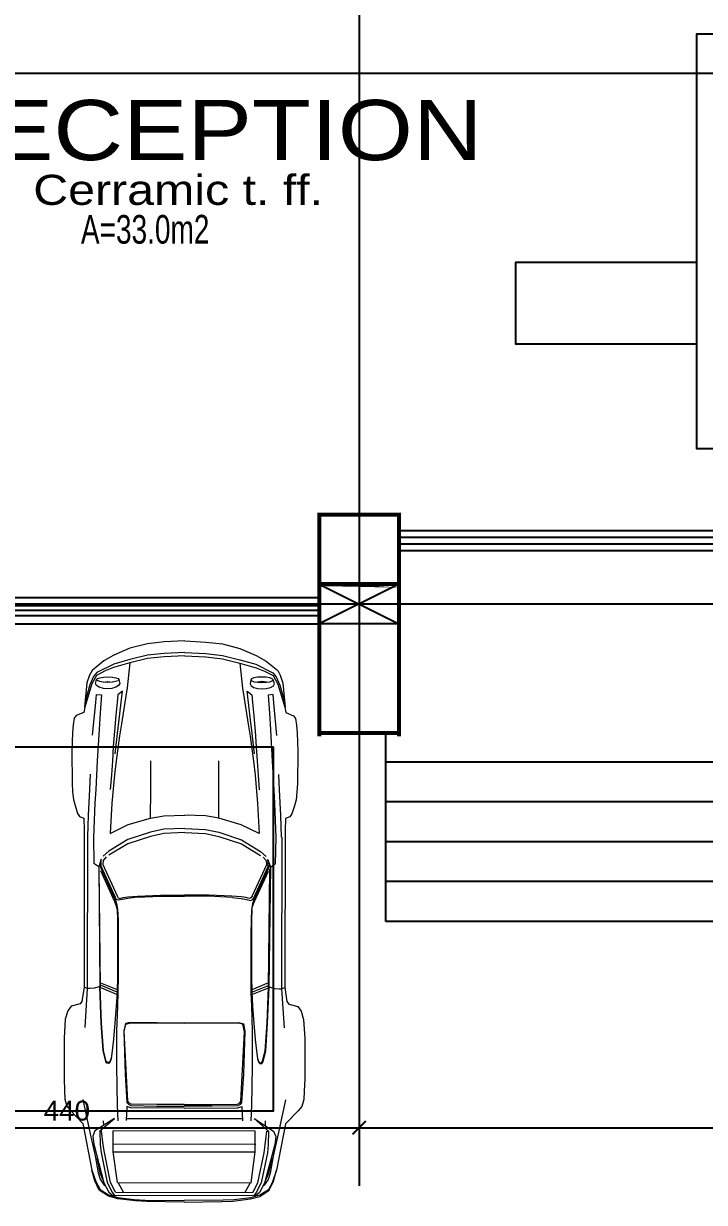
# Model space of a CAD drawing. Extents: x 250879 to 348495, y -51522 to -9360.
# Drawn here: x 316926 to 317439, y -43823 to -42935 of the extents above; entities that cross this region are included whole.
import ezdxf

# ---------------------------------------------------------------- set-up
doc = ezdxf.new("R2010")
doc.units = 0
doc.layers.get('0').update_dxf_attribs({"linetype": 'CONTINUOUS'})
doc.layers.get('DEFPOINTS').update_dxf_attribs({"color": 9, "linetype": 'CONTINUOUS'})
for name, color, linetype, lineweight in [('A-text finishing', 6, 'CONTINUOUS', 13), ('A-text function', 30, 'CONTINUOUS', 20), ('FIGURES', 153, 'CONTINUOUS', 0)]:
    doc.layers.add(name, color=color, linetype=linetype, lineweight=lineweight)
for name, color, linetype in [('AXIS', 1, 'CONTINUOUS'), ('COLUMN', 5, 'CONTINUOUS'), ('FURNITURE', 4, 'CONTINUOUS'), ('TEXT', 3, 'CONTINUOUS'), ('WALL', 7, 'CONTINUOUS'), ('WALL1', 2, 'CONTINUOUS')]:
    doc.layers.add(name, color=color, linetype=linetype)
doc.styles.add('ARIAL', font='BOD_CR.TTF', dxfattribs={"width": 1.199999999999999})
doc.styles.get("Standard").update_dxf_attribs({"font": 'sanss___.ttf', "height": 15})
doc.dimstyles.get("Standard").update_dxf_attribs({"dimtxt": 15, "dimasz": 10, "dimexe": 10, "dimexo": 30, "dimgap": 5, "dimtad": 1, "dimdec": 0, "dimdsep": 46, "dimtxsty": 'Standard', "dimblk1": 'ARCHTICK', "dimblk2": 'ARCHTICK', "dimsah": 1, "dimcen": 2.5, "dimdle": 15, "dimclrd": 3, "dimclre": 3, "dimclrt": 3, "dimazin": 0, "dimtfac": 1, "dimtdec": 0, "dimtmove": 2, "dimatfit": 2, "dimldrblk": 'ARCHTICK', "dimfxl": 1.045499999999997, "dimfxlon": 1, "dimtolj": 1, "dimtzin": 0, "dimarcsym": 0})

# ---------------------------------------------------------------- blocks, each defined once
blk = doc.blocks.new('_ARCHTICK')
at = {"color": 0, "linetype": 'ByBlock', "const_width": 0.15}
blk.add_lwpolyline([(-0.5, -0.5), (0.5, 0.5)], dxfattribs=at)
blk = doc.blocks.new('*D2118')
at = {"layer": 'DEFPOINTS', "color": 0, "linetype": 'ByBlock', "ltscale": 3, "transparency": 16777216}
for p in [(316737.8991116608, -43759.28375353797), (317178.3759898133, -43759.28375353797), (317178.3759898133, -43767.07146409552)]:
    blk.add_point(p, dxfattribs=at)
at = {"layer": 'WALL1', "color": 3, "linetype": 'ByBlock', "lineweight": -2, "ltscale": 3, "transparency": 16777216}
for p, q in [((316722.8991116608, -43767.07146409552), (317193.3759898133, -43767.07146409552)), ((316737.8991116608, -43767.07146409552), (316737.8991116608, -43777.07146409552)), ((317178.3759898133, -43767.07146409552), (317178.3759898133, -43777.07146409552))]:
    blk.add_line(p, q, dxfattribs=at)
at = {"layer": 'WALL1', "color": 3, "linetype": 'ByBlock', "lineweight": -2, "ltscale": 3, "transparency": 16777216, "xscale": 10, "yscale": 10, "zscale": 10, "rotation": 180}
blk.add_blockref('_ARCHTICK', (316737.8991116608, -43767.07146409552), dxfattribs=at)
at = {"layer": 'WALL1', "color": 3, "linetype": 'ByBlock', "lineweight": -2, "ltscale": 3, "transparency": 16777216, "xscale": 10, "yscale": 10, "zscale": 10}
blk.add_blockref('_ARCHTICK', (317178.3759898133, -43767.07146409552), dxfattribs=at)
at = {"layer": 'WALL1', "color": 3, "linetype": 'ByBlock', "ltscale": 3, "transparency": 16777216, "insert": (316958.1375507371, -43754.34512664696), "char_height": 15, "attachment_point": 5}
blk.add_mtext('\\A1;440', dxfattribs=at)
blk = doc.blocks.new('*D2119')
at = {"layer": 'DEFPOINTS', "color": 0, "linetype": 'ByBlock', "ltscale": 3, "transparency": 16777216}
for p in [(317178.3759898133, -43759.28375353797), (317818.6949130919, -43767.07146409552), (317818.6949130919, -43767.07146409552)]:
    blk.add_point(p, dxfattribs=at)
at = {"layer": 'WALL1', "color": 3, "linetype": 'ByBlock', "lineweight": -2, "ltscale": 3, "transparency": 16777216}
for p, q in [((317818.6949130919, -43767.07146409552), (317818.6949130919, -43757.07146409552)), ((317163.3759898133, -43767.07146409552), (317833.6949130919, -43767.07146409552)), ((317178.3759898133, -43767.07146409552), (317178.3759898133, -43777.07146409552))]:
    blk.add_line(p, q, dxfattribs=at)
at = {"layer": 'WALL1', "color": 3, "linetype": 'ByBlock', "lineweight": -2, "ltscale": 3, "transparency": 16777216, "xscale": 10, "yscale": 10, "zscale": 10, "rotation": 180}
blk.add_blockref('_ARCHTICK', (317178.3759898133, -43767.07146409552), dxfattribs=at)
at = {"layer": 'WALL1', "color": 3, "linetype": 'ByBlock', "lineweight": -2, "ltscale": 3, "transparency": 16777216, "xscale": 10, "yscale": 10, "zscale": 10}
blk.add_blockref('_ARCHTICK', (317818.6949130919, -43767.07146409552), dxfattribs=at)
at = {"layer": 'WALL1', "color": 3, "linetype": 'ByBlock', "ltscale": 3, "transparency": 16777216, "insert": (317498.5354514526, -43754.33483858112), "char_height": 15, "attachment_point": 5}
blk.add_mtext('\\A1;640', dxfattribs=at)
blk = doc.blocks.new('XREF1$0$02PCAR09')
at = {"color": 0, "linetype": 'ByBlock'}
for p, q in [((-136.0427548164836, 35.42780073345929), (-138.1428124021297, 34.83022337169009)), ((-133.5670771748684, 35.58146348362851), (-136.0427548164836, 35.42780073345929)), ((-129.8620975318994, 35.70097895598234), (-133.5670771748684, 35.58146348362851)), ((-117.8764030187002, 35.70097895598234), (-129.8620975318994, 35.70097895598234)), ((-112.3274703737005, 35.34243253892082), (-117.8764030187002, 35.70097895598234)), ((-109.8517927320853, 34.5911924269824), (-112.3274703737005, 35.34243253892082)), ((-139.3891880423911, 33.77165775941323), (-143.264904074437, 30.04960447753655)), ((-138.1428124021297, 34.83022337169009), (-139.3891880423911, 33.77165775941323)), ((-108.4688279805623, 33.60092137033632), (-109.8517927320853, 34.5911924269824)), ((-107.7346615075316, 30.95450733964419), (-108.4688279805623, 33.60092137033632)), ((-51.28921127870443, 31.75696836830567), (-52.15996686299668, 31.22538604060482)), ((-48.84768091490459, 32.52528211915178), (-51.28921127870443, 31.75696836830567)), ((-47.0890961074124, 33.02041764747482), (-48.84768091490459, 32.52528211915178)), ((-44.85244941050485, 33.29359586999788), (-47.0890961074124, 33.02041764747482)), ((-42.25725629653579, 33.4472586201671), (-44.85244941050485, 33.29359586999788)), ((-32.74723942495178, 33.53262681470556), (-42.25725629653579, 33.4472586201671)), ((-27.18123314104443, 33.31066950890558), (-32.74723942495178, 33.53262681470556)), ((-24.96166008304456, 33.13993311982865), (-27.18123314104443, 33.31066950890558)), ((-22.98111796975238, 32.82554285593255), (-24.96166008304456, 33.13993311982865)), ((-22.12743602436781, 32.23503025772103), (-22.98111796975238, 32.82554285593255)), ((-21.22253316226019, 29.99838356081347), (-22.12743602436781, 32.23503025772103)), ((-143.264904074437, 30.04960447753655), (-157.0433306729439, 27.42026408575209)), ((-136.160790045383, 30.06982751551053), (-146.252790883283, 27.89832597516745)), ((-103.175999919178, 28.82030247618276), (-114.7860743764081, 29.58861622702888)), ((-107.0004950345009, 30.42522453350576), (-107.7346615075316, 30.95450733964419)), ((-102.8003798632088, 29.75935261610579), (-107.0004950345009, 30.42522453350576)), ((-103.175999919178, 28.82030247618276), (-102.8003798632088, 29.75935261610579)), ((-58.20403503631938, 28.78615519836739), (-103.175999919178, 28.82030247618277)), ((-103.175999919178, 28.08613600315206), (-103.175999919178, 28.82030247618276)), ((-103.0564844468242, 26.70317125162907), (-103.175999919178, 28.08613600315206)), ((-56.22349292302719, 29.82764717173656), (-102.8003798632088, 29.75935261610579)), ((-58.20403503631938, 28.7690815594597), (-51.78434680702748, 28.54712425365972)), ((-52.63802875241204, 29.9471626440904), (-56.22349292302719, 29.82764717173656)), ((-52.15996686299668, 31.22538604060482), (-52.63802875241204, 29.9471626440904)), ((-51.78434680702748, 28.54712425365972), (-44.1524302152895, 28.13735691987513)), ((-44.1524302152895, 28.13735691987513), (-39.54254771021287, 27.93247325298283)), ((-19.65175838275259, 29.65691078265965), (-21.22253316226019, 29.99838356081347)), ((-12.48083004152228, 29.04225978198276), (-19.65175838275259, 29.77642625501349)), ((-12.78815554186073, 27.55685319701363), (-19.65175838275259, 29.65691078265965)), ((-13.04308359194108, 28.1808652507445), (-17.95794463294092, 29.54653034359681)), ((-10.58565307144118, 27.08833317646262), (-13.04308359194108, 28.1808652507445)), ((-10.1417415111686, 28.29101967004435), (-12.48083004152228, 29.04225978198276)), ((-8.775850398553306, 27.55685319701363), (-10.1417415111686, 28.29101967004435)), ((-164.7947627370357, 22.48598244142934), (-162.9849570128204, 25.21776466665994)), ((-162.8142206237435, 24.97873372195226), (-164.4191426810665, 22.48598244142934)), ((-162.9849570128204, 25.21776466665994), (-160.2873220654052, 26.49828758473677)), ((-160.4922057322975, 26.22510936221371), (-162.8142206237435, 24.97873372195226)), ((-159.7751128981744, 24.91043916632149), (-161.4995504278513, 23.7323580816908)), ((-149.3943404422982, 26.87390764070598), (-160.8848994271744, 23.80065263732156)), ((-151.8529444450057, 24.65433458270612), (-160.7653839548205, 22.81038158067546)), ((-157.0433306729439, 27.42026408575209), (-160.4922057322975, 26.22510936221371)), ((-160.2873220654052, 26.49828758473677), (-157.0433306729439, 27.42026408575209)), ((-157.9140862572361, 25.52509016699837), (-159.7751128981744, 24.91043916632149)), ((-157.9140862572361, 25.01288099976763), (-159.7751128981744, 24.24456724892153)), ((-152.8090682238364, 26.42999302910601), (-157.9140862572361, 25.52509016699837)), ((-153.8334865582979, 25.84948930624451), (-157.9140862572361, 25.01288099976763)), ((-153.4749401412364, 26.27633027893679), (-153.8334865582979, 25.84948930624451)), ((-146.252790883283, 27.89832597516745), (-152.8090682238364, 26.42999302910601)), ((-149.513855914652, 24.91043916632149), (-151.8529444450057, 24.65433458270612)), ((-145.4332562157138, 25.02995463867533), (-149.513855914652, 24.91043916632149)), ((-149.513855914652, 24.03968358202923), (-145.4332562157138, 24.53481911035228)), ((-147.0381782730368, 27.13001222432135), (-149.3943404422982, 26.87390764070598)), ((-145.4332562157138, 26.51536122364446), (-147.0381782730368, 27.13001222432135)), ((-141.7282765727448, 20.71032399502945), (-145.4332562157138, 26.51536122364446)), ((-145.4332562157138, 25.02995463867533), (-141.7282765727448, 20.72739763393714)), ((-145.4332562157138, 24.53481911035228), (-145.4332562157138, 25.02995463867533)), ((-121.5984563005769, 24.00660512120558), (-113.4372569027005, 24.57003520515939)), ((-121.5813826616692, 24.14319423246711), (-113.4372569027005, 24.68955067751323)), ((-113.4372569027005, 24.68955067751323), (-102.680864390855, 25.08117555539841)), ((-113.4372569027005, 24.57003520515939), (-102.680864390855, 24.96166008304457)), ((-104.9004374488549, 20.0273784387218), (-102.902821696655, 24.96166008304457)), ((-104.2174918925472, 19.99323116090642), (-102.1686552236243, 24.96166008304457)), ((-101.4515623895012, 24.96166008304457), (-103.4662517806088, 19.97615752199873)), ((-102.680864390855, 25.43972197245991), (-103.0564844468242, 26.70317125162907)), ((-67.0994009072265, 25.43972197245991), (-102.680864390855, 25.06410191649071)), ((-102.680864390855, 25.08117555539841), (-102.680864390855, 25.43972197245991)), ((-102.680864390855, 24.94458644413687), (-67.64575735227262, 25.32020650010608)), ((-102.680864390855, 25.06410191649071), (-102.680864390855, 24.94458644413687)), ((-77.44602608528737, 20.65910307830637), (-68.24333471404182, 24.8762918885061)), ((-67.38965276865726, 24.8933655274138), (-76.59234413990282, 20.65910307830637)), ((-76.16550316721053, 20.52251396704484), (-66.86036996251882, 24.77385005505996)), ((-66.41645535091885, 25.20069102775224), (-67.38965276865726, 24.8933655274138)), ((-67.0994009072265, 25.45679561136761), (-66.10912985058042, 26.89098127961367)), ((-67.0994009072265, 25.54216380590607), (-67.0994009072265, 25.54216380590606)), ((-64.81153329359587, 24.72262913833689), (-67.0994009072265, 25.45679561136761)), ((-66.86036996251882, 24.77385005505996), (-65.78473071133428, 24.80799733287535)), ((-58.32355050867321, 27.06171766869058), (-66.10912985058042, 26.89098127961367)), ((-65.78473071133428, 24.80799733287535), (-64.81153329359587, 24.72262913833689)), ((-48.19888263641232, 26.6348766959983), (-58.32355050867321, 27.06171766869058)), ((-44.1524302152895, 26.41291939019832), (-48.19888263641232, 26.6348766959983)), ((-35.59853712253621, 25.95193113969065), (-44.1524302152895, 26.41291939019832)), ((-26.32755119565986, 25.45679561136761), (-35.59853712253621, 25.95193113969065)), ((-28.02619871649039, 27.35217620931951), (-18.28586727013732, 26.4470666680137)), ((-21.41034319024481, 25.08117555539841), (-26.32755119565986, 25.45679561136761)), ((-16.03214693432206, 24.72262913833689), (-21.41034319024481, 25.08117555539841)), ((-18.28586727013732, 26.4470666680137), (-15.87848418415283, 26.19096208439833)), ((-15.87848418415283, 26.19096208439833), (-16.03214693432206, 24.72262913833689)), ((-14.11989937666064, 24.14212541547539), (-13.76135295959914, 25.40557469464454)), ((-13.76135295959914, 25.40557469464454), (-13.28329107018378, 26.2592566400291)), ((-13.28329107018378, 26.2592566400291), (-12.6686400695069, 26.54950850145985)), ((-10.26125698352244, 26.19096208439833), (-12.78815554186073, 27.55685319701363)), ((-12.6686400695069, 26.54950850145985), (-11.49055898487619, 26.19096208439833)), ((-12.22472545790693, 24.26164088782923), (-12.0710627077377, 25.21776466665994)), ((-12.0710627077377, 25.21776466665994), (-11.81495812412233, 25.93485750078296)), ((-11.81495812412233, 25.93485750078296), (-11.49055898487619, 26.19096208439833)), ((-11.49055898487619, 26.19096208439833), (-11.18323348453777, 25.93485750078296)), ((-11.18323348453777, 25.93485750078296), (-10.92712890092239, 25.21776466665994)), ((-10.92712890092239, 25.21776466665994), (-10.7393188729378, 24.1250517765677)), ((-9.425199770093965, 26.13236761146603), (-10.58565307144118, 27.08833317646262)), ((-8.895365870907138, 23.62991624824465), (-10.26125698352244, 26.19096208439833)), ((-6.899507290691269, 21.07940676791251), (-9.425199770093965, 26.13236761146603)), ((-5.941626339876557, 24.09090449875231), (-8.775850398553306, 27.55685319701363)), ((-165.5630764878818, 19.68590566056798), (-164.7947627370357, 22.48598244142934)), ((-164.4191426810665, 22.48598244142934), (-165.1874564319126, 19.68590566056798)), ((-163.5996080134973, 22.31524605235242), (-164.5898790701434, 21.20545952335249)), ((-163.5996080134973, 21.32497499570633), (-164.5898790701434, 20.71032399502945)), ((-164.5898790701434, -21.20545952335249), (-164.5898790701434, 21.20545952335249)), ((-160.8848994271744, 23.80065263732156), (-163.5996080134973, 22.31524605235242)), ((-160.7653839548205, 22.81038158067546), (-163.5996080134973, 21.32497499570633)), ((-163.5996080134973, 20.33470393906024), (-160.7653839548205, 21.82011052402938)), ((-161.4995504278513, 23.7323580816908), (-161.7379082183368, 23.33391197800627)), ((-160.7653839548205, 21.82011052402938), (-151.8529444450057, 23.66406352606003)), ((-160.7653839548205, 19.8224947718295), (-151.613913500298, 21.06887041209096)), ((-159.7751128981744, 24.24456724892153), (-160.1662057515703, 23.99287382841922)), ((-151.8529444450057, 23.66406352606003), (-149.513855914652, 24.03968358202923)), ((-151.613913500298, 21.06887041209096), (-151.613913500298, -21.06887041209096)), ((-151.613913500298, 21.06887041209096), (-145.4332562157138, 21.06887041209096)), ((-149.2577513310366, 21.06887041209096), (-149.2577513310366, -21.1883858844448)), ((-145.4332562157138, -21.06887041209096), (-145.4332562157138, 21.06887041209096)), ((-142.3941484901448, 24.02260994312154), (-143.8454077972985, 23.95431538749078)), ((-125.4229514158997, 22.45183516361395), (-125.3717304991766, 22.96404433084469)), ((-125.0814786377459, 22.11036238546013), (-125.4229514158997, 22.45183516361395)), ((-125.3717304991766, 22.96404433084469), (-124.8595213319459, 23.3396643868139)), ((-125.1497731933766, 22.43476152470626), (-125.132699554469, 22.84452885849085)), ((-124.8936686097613, 22.11036238546013), (-125.1497731933766, 22.43476152470626)), ((-125.132699554469, 22.84452885849085), (-124.688784942869, 23.22014891446006)), ((-124.0058393865613, 21.73474232949092), (-125.0814786377459, 22.11036238546013)), ((-123.8351029974844, 21.73474232949092), (-124.8936686097613, 22.11036238546013)), ((-124.8595213319459, 23.3396643868139), (-121.5813826616692, 24.14319423246711)), ((-124.688784942869, 23.22014891446006), (-121.5984563005769, 24.00660512120558)), ((-121.6155299394846, 21.3761959124294), (-124.0058393865613, 21.73474232949092)), ((-121.6155299394846, 21.3761959124294), (-123.8351029974844, 21.73474232949092)), ((-118.217875796854, 21.03472313427558), (-121.6155299394846, 21.3761959124294)), ((-112.190881262439, 20.50544032813715), (-118.217875796854, 21.03472313427558)), ((-66.39938171201115, 24.24456724892153), (-75.65329399997981, 20.0273784387218)), ((-65.13593243284201, 24.15919905438308), (-66.39938171201115, 24.24456724892153)), ((-64.12858773728823, 23.28844347009083), (-65.13593243284201, 24.15919905438308)), ((-62.40415020761141, 22.48598244142934), (-63.88955679258056, 24.21041997110615)), ((-60.21872442742693, 16.81753432407585), (-63.5993049311498, 22.48598244142934)), ((-58.97234878716549, 16.81753432407585), (-62.40415020761141, 22.48598244142934)), ((-57.12839578513483, 22.11036238546013), (-54.53320267116577, 16.80046068516816)), ((-48.19888263641232, 21.63230049604478), (-57.12839578513483, 22.11036238546013)), ((-39.78157865492054, 20.84691310629098), (-48.19888263641232, 21.63230049604478)), ((-39.78157865492054, 21.75181596839861), (-44.11828293747411, 22.11036238546013)), ((-35.59853712253621, 21.46156410696786), (-39.78157865492054, 21.75181596839861)), ((-31.38134831233648, 21.20545952335249), (-35.59853712253621, 21.46156410696786)), ((-26.78853944616754, 20.88106038410637), (-31.38134831233648, 21.20545952335249)), ((-14.22234121010679, 22.91282341412162), (-14.11989937666064, 24.14212541547539)), ((-14.11989937666064, 21.68352141276785), (-14.22234121010679, 22.91282341412162)), ((-13.76135295959914, 20.43714577250639), (-14.11989937666064, 21.68352141276785)), ((-12.31009365244537, 22.86160249739855), (-12.22472545790693, 24.26164088782923)), ((-12.24179909681461, 21.56400594041401), (-12.31009365244537, 22.86160249739855)), ((-12.03691542992231, 22.86160249739855), (-12.24179909681461, 21.56400594041401)), ((-12.0710627077377, 20.57373488376792), (-12.24179909681461, 21.58107957932171)), ((-12.22472545790693, 24.26164088782923), (-12.03691542992231, 22.86160249739855)), ((-10.7393188729378, 21.58107957932171), (-10.92712890092239, 20.50544032813715)), ((-10.7393188729378, 24.1250517765677), (-10.68809795621472, 22.86160249739855)), ((-10.68809795621472, 22.86160249739855), (-10.7393188729378, 21.58107957932171)), ((-7.905094814261051, 21.15423860662943), (-8.895365870907138, 23.62991624824465)), ((-6.556277340553434, 16.32239879575281), (-7.905094814261051, 21.15423860662943)), ((-5.566006283907346, 16.32239879575281), (-6.899507290691269, 21.07940676791251)), ((-4.268409726922805, 21.13716496772174), (-5.941626339876557, 24.09090449875231)), ((-2.168352141276795, 16.30532515684511), (-4.268409726922805, 21.13716496772174)), ((-166.211874766374, 14.44429851590677), (-165.5630764878818, 19.68590566056798)), ((-165.1874564319126, 19.68590566056798), (-165.8021074325894, 14.81991857187598)), ((-163.5996080134973, 20.33470393906024), (-163.5996080134973, -20.33470393906024)), ((-163.5996080134973, 18.04683632542962), (-160.8848994271744, 19.53224291039876)), ((-160.7653839548205, 19.8224947718295), (-160.7653839548205, -19.8224947718295)), ((-137.7671923461605, 19.95908388309104), (-142.3941484901448, 19.75420021619874)), ((-132.3377751735147, 20.0273784387218), (-137.7671923461605, 19.95908388309104)), ((-128.5474273360072, 17.51755351929119), (-136.9818049564067, 17.00534435206045)), ((-136.5549639837144, 16.78365285606781), (-115.9470818221311, 17.82487901962963)), ((-126.0376024165766, 20.09567299435257), (-132.3377751735147, 20.0273784387218)), ((-115.7592717941465, 17.94439449198347), (-128.5474273360072, 17.51755351929119)), ((-115.7763454330542, 20.11274663326025), (-126.0376024165766, 20.09567299435257)), ((-115.9470818221311, 17.82487901962963), (-113.7275087641312, 17.36389076912197)), ((-108.3663861471162, 19.86853066330364), (-115.7763454330542, 20.11274663326025)), ((-113.5567723750543, 17.48340624147581), (-115.7592717941465, 17.94439449198347)), ((-108.3663861471162, 20.23226210561409), (-112.190881262439, 20.50544032813715)), ((-104.2174918925472, 19.99323116090642), (-108.3663861471162, 20.23226210561409)), ((-104.2687128092703, 19.72996011643232), (-108.3663861471162, 19.86853066330364)), ((-99.5563884707475, 19.65175838275259), (-104.2687128092703, 19.72996011643232)), ((-99.52224119293213, 19.83956841073719), (-104.2174918925472, 19.99323116090642)), ((-87.1097057070406, 19.64458221481232), (-99.5563884707475, 19.65175838275259)), ((-87.1097057070406, 19.87371568855257), (-99.52224119293213, 19.83956841073719)), ((-82.8583696190255, 19.87371568855257), (-87.1097057070406, 19.87371568855257)), ((-82.8583696190255, 19.71654903557417), (-87.1097057070406, 19.64458221481232)), ((-79.66559914328724, 19.97615752199873), (-82.8583696190255, 19.87371568855257)), ((-79.62576860625475, 19.86461680765525), (-82.8583696190255, 19.71654903557417)), ((-79.66559914328724, 19.95908388309104), (-78.7436226422719, 20.19811482779871)), ((-77.88994069688735, 20.19811482779871), (-79.62576860625475, 19.86461680765525)), ((-78.7436226422719, 20.19811482779871), (-77.44602608528737, 20.65910307830637)), ((-77.20699514057969, 20.43714577250639), (-77.88994069688735, 20.19811482779871)), ((-76.59234413990282, 20.65910307830637), (-77.20699514057969, 20.43714577250639)), ((-76.95089055696434, 19.51516927149106), (-76.71185961225665, 20.24933574452178)), ((-76.72893325116435, 18.37123546467575), (-76.95089055696434, 19.51516927149106)), ((-76.42160775082591, 16.81753432407585), (-76.72893325116435, 18.37123546467575)), ((-76.71185961225665, 20.24933574452178), (-76.16550316721053, 20.52251396704484)), ((-76.21672408393361, 19.68590566056798), (-76.43868138973359, 19.241991048968)), ((-76.43868138973359, 19.241991048968), (-76.14842952830286, 18.21757271450653)), ((-75.65329399997981, 20.0273784387218), (-76.21672408393361, 19.68590566056798)), ((-76.14842952830286, 18.21757271450653), (-75.92647222250287, 16.81753432407585)), ((-35.59853712253621, 20.36885121687563), (-39.78157865492054, 20.84691310629098)), ((-28.20565147550591, 19.37858016022954), (-35.59853712253621, 20.36885121687563)), ((-33.48140589798248, 20.69325035612176), (-27.45441136356749, 19.99323116090642)), ((-24.62018730489074, 18.78100279846034), (-28.20565147550591, 19.37858016022954)), ((-27.45441136356749, 19.99323116090642), (-23.35673802572159, 19.49809563258338)), ((-22.1957305799986, 20.45421941141409), (-26.78853944616754, 20.88106038410637)), ((-17.00534435206046, 17.60292171382965), (-24.62018730489074, 18.78100279846034)), ((-23.35673802572159, 19.49809563258338), (-19.12247557661418, 18.96881282644495)), ((-18.20049907559885, 20.06152571653719), (-22.1957305799986, 20.45421941141409)), ((-19.12247557661418, 18.96881282644495), (-14.88821312750674, 18.50782457593728)), ((-15.99799965650669, 19.87371568855258), (-18.20049907559885, 20.06152571653719)), ((-13.94916298758373, 17.1077861855066), (-17.00534435206046, 17.60292171382965)), ((-14.88821312750674, 18.50782457593728), (-15.99799965650669, 19.87371568855258)), ((-13.28329107018378, 19.6517583827526), (-13.76135295959914, 20.43714577250639)), ((-12.6686400695069, 19.32735924350646), (-13.28329107018378, 19.6517583827526)), ((-11.49055898487619, 19.60053746602952), (-12.6686400695069, 19.32735924350646)), ((-11.81495812412233, 19.83956841073719), (-12.0710627077377, 20.57373488376792)), ((-11.49055898487619, 19.60053746602952), (-11.81495812412233, 19.83956841073719)), ((-11.18323348453777, 19.80542113292181), (-11.49055898487619, 19.60053746602952)), ((-10.92712890092239, 20.50544032813715), (-11.18323348453777, 19.80542113292181)), ((-166.3484638776355, 11.21738076235313), (-166.211874766374, 14.44429851590677)), ((-165.8021074325894, 14.81991857187598), (-165.938696543851, 11.59300081832234)), ((-138.1428124021297, 17.05656526878352), (-142.3770748512371, 17.26144893567582)), ((-141.7282765727448, 17.26144893567582), (-141.7282765727448, -17.15578437787134)), ((-138.6550215693604, 3.774758283725532e-15), (-138.569653374822, 15.89555782306053)), ((-138.569653374822, 15.89555782306053), (-138.1428124021297, 17.05656526878352)), ((-137.903781457422, 15.89555782306053), (-138.0403705686835, 8.28071487023023)), ((-137.5110877625451, 16.57850337936818), (-137.903781457422, 15.89555782306053)), ((-137.5623086792682, 8.161199397876398), (-137.4769404847297, 15.77604235070669)), ((-136.9818049564067, 17.00534435206045), (-137.5110877625451, 16.57850337936818)), ((-137.4769404847297, 15.77604235070669), (-137.0842467898528, 16.44191426810665)), ((-137.0842467898528, 16.44191426810665), (-136.5549639837144, 16.78365285606781)), ((-113.7275087641312, 17.36389076912197), (-113.351888708162, 15.9467787397836)), ((-113.1982259579928, 16.06629421213744), (-113.5567723750543, 17.48340624147581)), ((-113.4031096248851, -0.01707363890769309), (-113.1982259579928, 16.06629421213744)), ((-113.351888708162, 15.9467787397836), (-113.4031096248851, 0.01707363890769309)), ((-76.09720861157977, 14.06867845993756), (-76.42160775082591, 16.81753432407585)), ((-76.09720861157977, 14.06867845993756), (-75.73866219451826, 7.153854702322628)), ((-75.92647222250287, 16.81753432407585), (-75.72158855561057, 13.98331026539911)), ((-60.21872442742693, 16.81753432407585), (-60.21872442742693, 16.81753432407585)), ((-57.99915136942708, 10.14174151116859), (-60.21872442742693, 16.81753432407585)), ((-56.75277572916563, 10.14174151116859), (-58.97234878716549, 16.81753432407585)), ((-54.53320267116577, 16.80046068516816), (-52.55266055787358, 10.14174151116859)), ((-6.556277340553434, 16.32239879575281), (-13.94916298758373, 17.1077861855066)), ((-5.258680783568892, 11.13201256781468), (-6.556277340553434, 16.32239879575281)), ((-4.268409726922805, 11.13201256781468), (-5.566006283907346, 16.32239879575281)), ((-0.8707555842922545, 11.13201256781468), (-2.168352141276795, 16.30532515684511)), ((-166.5704211834355, 0.01707363890769309), (-166.3484638776355, 11.21738076235313)), ((-165.938696543851, 11.59300081832234), (-166.0752856551125, -3.774758283725532e-15)), ((-75.72158855561057, 13.98331026539911), (-75.4313366941798, 7.153854702322628)), ((-4.695250699615091, 6.19773092349192), (-5.258680783568892, 11.13201256781468)), ((-3.704979642969004, 6.19773092349192), (-4.268409726922805, 11.13201256781468)), ((-0.3073255003384538, 6.180657284584224), (-0.8707555842922545, 11.13201256781468)), ((-138.0403705686835, 8.28071487023023), (-138.0403705686835, 3.774758283725532e-15)), ((-137.5623086792682, -3.774758283725532e-15), (-137.5623086792682, 8.161199397876398)), ((-75.73866219451826, 7.153854702322628), (-75.77280947233363, 3.774758283725532e-15)), ((-75.4313366941798, 7.153854702322628), (-75.39718941636443, 3.774758283725532e-15)), ((-57.12839578513483, 6.180657284584224), (-57.99915136942708, 10.14174151116859)), ((-55.89909378378107, 6.180657284584224), (-56.75277572916563, 10.14174151116859)), ((-52.55266055787358, 10.14174151116859), (-44.11828293747411, 10.09052059444551)), ((-52.55266055787358, 10.14174151116859), (-51.920935918289, 6.180657284584224)), ((-44.11828293747411, 10.09052059444551), (-35.59853712253621, 10.09052059444551)), ((-56.88936484042716, 3.774758283725532e-15), (-57.12839578513483, 6.180657284584224)), ((-55.64298920016569, 3.774758283725532e-15), (-55.89909378378107, 6.180657284584224)), ((-51.920935918289, 6.180657284584224), (-51.68190497358133, 3.774758283725532e-15)), ((-4.387925199276668, 3.774758283725532e-15), (-4.695250699615091, 6.19773092349192)), ((-3.39765414263055, 3.774758283725532e-15), (-3.704979642969004, 6.19773092349192)), ((0, 3.774758283725532e-15), (-0.3073255003384538, 6.180657284584224)), ((-165.938696543851, -11.59300081832234), (-166.0752856551125, 7.549516567451064e-15)), ((-138.6550215693604, 0), (-138.569653374822, -15.89555782306052)), ((-138.0403705686835, -8.28071487023023), (-138.0403705686835, 0)), ((-137.5623086792682, 7.549516567451064e-15), (-137.5623086792682, -8.161199397876398)), ((-113.4031096248851, 0.01707363890769686), (-113.1982259579928, -16.06629421213744)), ((-75.73866219451826, -7.153854702322621), (-75.77280947233363, 0)), ((-75.4313366941798, -7.153854702322621), (-75.39718941636443, 0)), ((-56.88936484042716, 0), (-57.12839578513483, -6.180657284584223)), ((-55.64298920016569, 0), (-55.89909378378107, -6.180657284584223)), ((-51.920935918289, -6.180657284584223), (-51.68190497358133, 0)), ((-4.387925199276668, 0), (-4.695250699615091, -6.19773092349192)), ((-3.39765414263055, 0), (-3.704979642969004, -6.19773092349192)), ((0, 0), (-0.3073255003384538, -6.180657284584223)), ((-166.5704211834355, -0.01707363890768931), (-166.3484638776355, -11.21738076235313)), ((-113.351888708162, -15.9467787397836), (-113.4031096248851, -0.01707363890768931)), ((-57.12839578513483, -6.180657284584223), (-57.99915136942708, -10.14174151116859)), ((-55.89909378378107, -6.180657284584223), (-56.75277572916563, -10.14174151116859)), ((-52.55266055787358, -10.14174151116859), (-51.920935918289, -6.180657284584223)), ((-4.695250699615091, -6.19773092349192), (-5.258680783568892, -11.13201256781468)), ((-3.704979642969004, -6.19773092349192), (-4.268409726922805, -11.13201256781468)), ((-0.3073255003384538, -6.180657284584223), (-0.8707555842922545, -11.13201256781468)), ((-137.903781457422, -15.89555782306052), (-138.0403705686835, -8.28071487023023)), ((-137.5623086792682, -8.161199397876398), (-137.4769404847297, -15.77604235070669)), ((-76.09720861157977, -14.06867845993756), (-75.73866219451826, -7.153854702322621)), ((-75.72158855561057, -13.9833102653991), (-75.4313366941798, -7.153854702322621)), ((-57.99915136942708, -10.14174151116859), (-60.21872442742693, -16.81753432407585)), ((-56.75277572916563, -10.14174151116859), (-58.97234878716549, -16.81753432407585)), ((-54.53320267116577, -16.80046068516816), (-52.55266055787358, -10.14174151116859)), ((-52.55266055787358, -10.14174151116859), (-44.11828293747411, -10.09052059444551)), ((-44.11828293747411, -10.09052059444551), (-35.59853712253621, -10.09052059444551)), ((-166.3484638776355, -11.21738076235313), (-166.211874766374, -14.44429851590677)), ((-165.8021074325894, -14.81991857187597), (-165.938696543851, -11.59300081832234)), ((-75.92647222250287, -16.81753432407585), (-75.72158855561057, -13.9833102653991)), ((-5.258680783568892, -11.13201256781468), (-6.556277340553434, -16.32239879575281)), ((-4.268409726922805, -11.13201256781468), (-5.566006283907346, -16.32239879575281)), ((-0.8707555842922545, -11.13201256781468), (-2.168352141276795, -16.30532515684511)), ((-166.211874766374, -14.44429851590677), (-165.5630764878818, -19.68590566056798)), ((-165.1874564319126, -19.68590566056798), (-165.8021074325894, -14.81991857187597)), ((-138.1428124021297, -17.05656526878352), (-142.3770748512371, -17.26144893567582)), ((-138.569653374822, -15.89555782306052), (-138.1428124021297, -17.05656526878352)), ((-137.5110877625451, -16.57850337936818), (-137.903781457422, -15.89555782306052)), ((-136.9818049564067, -17.00534435206045), (-137.5110877625451, -16.57850337936818)), ((-137.4769404847297, -15.77604235070669), (-137.0842467898528, -16.44191426810665)), ((-137.0842467898528, -16.44191426810665), (-136.5549639837144, -16.78365285606781)), ((-128.5474273360072, -17.51755351929119), (-136.9818049564067, -17.00534435206045)), ((-136.5549639837144, -16.78365285606781), (-115.9470818221311, -17.82487901962963)), ((-115.9470818221311, -17.82487901962963), (-113.7275087641312, -17.36389076912197)), ((-113.5567723750543, -17.48340624147581), (-115.7592717941465, -17.94439449198347)), ((-113.7275087641312, -17.36389076912197), (-113.351888708162, -15.9467787397836)), ((-113.1982259579928, -16.06629421213744), (-113.5567723750543, -17.48340624147581)), ((-76.42160775082591, -16.81753432407585), (-76.72893325116435, -18.37123546467575)), ((-76.09720861157977, -14.06867845993756), (-76.42160775082591, -16.81753432407585)), ((-76.14842952830286, -18.21757271450653), (-75.92647222250287, -16.81753432407585)), ((-60.21872442742693, -16.81753432407585), (-63.5993049311498, -22.48598244142934)), ((-58.97234878716549, -16.81753432407585), (-62.40415020761141, -22.48598244142934)), ((-60.21872442742693, -16.81753432407585), (-60.21872442742693, -16.81753432407585)), ((-57.12839578513483, -22.11036238546013), (-54.53320267116577, -16.80046068516816)), ((-13.94916298758373, -17.1077861855066), (-17.00534435206046, -17.60292171382965)), ((-6.556277340553434, -16.32239879575281), (-13.94916298758373, -17.1077861855066)), ((-6.556277340553434, -16.32239879575281), (-7.905094814261051, -21.15423860662943)), ((-5.566006283907346, -16.32239879575281), (-6.899507290691269, -21.07940676791251)), ((-2.168352141276795, -16.30532515684511), (-4.268409726922805, -21.13716496772174)), ((-165.5630764878818, -19.68590566056798), (-164.7947627370357, -22.48598244142934)), ((-164.4191426810665, -22.48598244142934), (-165.1874564319126, -19.68590566056798)), ((-163.5996080134973, -21.32497499570633), (-164.5898790701434, -20.71032399502945)), ((-163.5996080134973, -18.04683632542962), (-160.8848994271744, -19.53224291039876)), ((-163.5996080134973, -20.33470393906024), (-160.7653839548205, -21.82011052402938)), ((-160.7653839548205, -19.8224947718295), (-151.613913500298, -21.06887041209096)), ((-141.7282765727448, -20.71032399502945), (-145.4332562157138, -26.51536122364446)), ((-145.4332562157138, -25.02995463867533), (-141.7282765727448, -20.72739763393714)), ((-137.7671923461605, -19.95908388309104), (-142.3941484901448, -19.75420021619874)), ((-132.3377751735147, -20.0273784387218), (-137.7671923461605, -19.95908388309104)), ((-126.0376024165766, -20.09567299435257), (-132.3377751735147, -20.0273784387218)), ((-115.7592717941465, -17.94439449198347), (-128.5474273360072, -17.51755351929119)), ((-115.7763454330542, -20.11274663326025), (-126.0376024165766, -20.09567299435257)), ((-112.190881262439, -20.50544032813715), (-118.217875796854, -21.03472313427558)), ((-108.3663861471162, -19.86853066330364), (-115.7763454330542, -20.11274663326025)), ((-108.3663861471162, -20.23226210561409), (-112.190881262439, -20.50544032813715)), ((-104.2687128092703, -19.72996011643232), (-108.3663861471162, -19.86853066330364)), ((-104.2174918925472, -19.99323116090642), (-108.3663861471162, -20.23226210561409)), ((-104.9004374488549, -20.0273784387218), (-102.902821696655, -24.96166008304457)), ((-99.5563884707475, -19.65175838275259), (-104.2687128092703, -19.72996011643232)), ((-99.52224119293213, -19.83956841073719), (-104.2174918925472, -19.99323116090642)), ((-104.2174918925472, -19.99323116090642), (-102.1686552236243, -24.96166008304457)), ((-101.4515623895012, -24.96166008304457), (-103.4662517806088, -19.97615752199873)), ((-87.1097057070406, -19.64458221481232), (-99.5563884707475, -19.65175838275259)), ((-87.1097057070406, -19.87371568855257), (-99.52224119293213, -19.83956841073719)), ((-82.8583696190255, -19.71654903557417), (-87.1097057070406, -19.64458221481232)), ((-82.8583696190255, -19.87371568855257), (-87.1097057070406, -19.87371568855257)), ((-79.62576860625475, -19.86461680765525), (-82.8583696190255, -19.71654903557417)), ((-79.66559914328724, -19.97615752199873), (-82.8583696190255, -19.87371568855257)), ((-79.66559914328724, -19.95908388309104), (-78.7436226422719, -20.19811482779871)), ((-77.88994069688735, -20.19811482779871), (-79.62576860625475, -19.86461680765525)), ((-78.7436226422719, -20.19811482779871), (-77.44602608528737, -20.65910307830637)), ((-77.20699514057969, -20.43714577250639), (-77.88994069688735, -20.19811482779871)), ((-77.44602608528737, -20.65910307830637), (-68.24333471404182, -24.8762918885061)), ((-76.59234413990282, -20.65910307830637), (-77.20699514057969, -20.43714577250639)), ((-76.72893325116435, -18.37123546467575), (-76.95089055696434, -19.51516927149106)), ((-76.95089055696434, -19.51516927149106), (-76.71185961225665, -20.24933574452178)), ((-76.71185961225665, -20.24933574452178), (-76.16550316721053, -20.52251396704484)), ((-67.38965276865726, -24.8933655274138), (-76.59234413990282, -20.65910307830637)), ((-76.43868138973359, -19.241991048968), (-76.14842952830286, -18.21757271450653)), ((-76.21672408393361, -19.68590566056798), (-76.43868138973359, -19.241991048968)), ((-75.65329399997981, -20.0273784387218), (-76.21672408393361, -19.68590566056798)), ((-76.16550316721053, -20.52251396704484), (-66.86036996251882, -24.77385005505996)), ((-66.39938171201115, -24.24456724892153), (-75.65329399997981, -20.0273784387218)), ((-39.78157865492054, -20.84691310629098), (-48.19888263641232, -21.63230049604478)), ((-35.59853712253621, -20.36885121687563), (-39.78157865492054, -20.84691310629098)), ((-28.20565147550591, -19.37858016022954), (-35.59853712253621, -20.36885121687563)), ((-33.48140589798248, -20.69325035612176), (-27.45441136356749, -19.99323116090642)), ((-26.78853944616754, -20.88106038410637), (-31.38134831233648, -21.20545952335249)), ((-24.62018730489074, -18.78100279846034), (-28.20565147550591, -19.37858016022954)), ((-27.45441136356749, -19.99323116090642), (-23.35673802572159, -19.49809563258338)), ((-22.1957305799986, -20.45421941141409), (-26.78853944616754, -20.88106038410637)), ((-17.00534435206046, -17.60292171382965), (-24.62018730489074, -18.78100279846034)), ((-23.35673802572159, -19.49809563258338), (-19.12247557661418, -18.96881282644495)), ((-18.20049907559885, -20.06152571653719), (-22.1957305799986, -20.45421941141409)), ((-19.12247557661418, -18.96881282644495), (-14.88821312750674, -18.50782457593728)), ((-15.99799965650669, -19.87371568855258), (-18.20049907559885, -20.06152571653719)), ((-14.88821312750674, -18.50782457593728), (-15.99799965650669, -19.87371568855258)), ((-13.76135295959914, -20.43714577250639), (-14.11989937666064, -21.68352141276785)), ((-13.28329107018378, -19.6517583827526), (-13.76135295959914, -20.43714577250639)), ((-12.6686400695069, -19.32735924350646), (-13.28329107018378, -19.6517583827526)), ((-11.49055898487619, -19.60053746602952), (-12.6686400695069, -19.32735924350646)), ((-12.0710627077377, -20.57373488376792), (-12.24179909681461, -21.58107957932171)), ((-11.81495812412233, -19.83956841073719), (-12.0710627077377, -20.57373488376792)), ((-11.49055898487619, -19.60053746602952), (-11.81495812412233, -19.83956841073719)), ((-11.18323348453777, -19.80542113292181), (-11.49055898487619, -19.60053746602952)), ((-10.92712890092239, -20.50544032813715), (-11.18323348453777, -19.80542113292181)), ((-10.7393188729378, -21.58107957932171), (-10.92712890092239, -20.50544032813715)), ((-164.7947627370357, -22.48598244142934), (-162.9849570128204, -25.21776466665994)), ((-163.5996080134973, -22.31524605235242), (-164.5898790701434, -21.20545952335249)), ((-162.8142206237435, -24.97873372195226), (-164.4191426810665, -22.48598244142934)), ((-160.7653839548205, -22.81038158067546), (-163.5996080134973, -21.32497499570633)), ((-160.8848994271744, -23.80065263732156), (-163.5996080134973, -22.31524605235242)), ((-161.4995504278513, -23.7323580816908), (-161.7379082183368, -23.33391197800627)), ((-159.7751128981744, -24.91043916632149), (-161.4995504278513, -23.7323580816908)), ((-149.3943404422982, -26.87390764070598), (-160.8848994271744, -23.80065263732156)), ((-160.7653839548205, -21.82011052402938), (-151.8529444450057, -23.66406352606003)), ((-151.8529444450057, -24.65433458270612), (-160.7653839548205, -22.81038158067546)), ((-159.7751128981744, -24.24456724892153), (-160.1662057515703, -23.99287382841922)), ((-157.9140862572361, -25.01288099976763), (-159.7751128981744, -24.24456724892153)), ((-151.8529444450057, -23.66406352606003), (-149.513855914652, -24.03968358202923)), ((-151.613913500298, -21.06887041209096), (-145.4332562157138, -21.06887041209096)), ((-149.513855914652, -24.03968358202923), (-145.4332562157138, -24.53481911035228)), ((-142.3941484901448, -24.02260994312154), (-143.8454077972985, -23.95431538749078)), ((-125.0814786377459, -22.11036238546013), (-125.4229514158997, -22.45183516361395)), ((-125.4229514158997, -22.45183516361395), (-125.3717304991766, -22.96404433084469)), ((-125.3717304991766, -22.96404433084469), (-124.8595213319459, -23.3396643868139)), ((-124.8936686097613, -22.11036238546013), (-125.1497731933766, -22.43476152470626)), ((-125.1497731933766, -22.43476152470626), (-125.132699554469, -22.84452885849085)), ((-125.132699554469, -22.84452885849085), (-124.688784942869, -23.22014891446006)), ((-124.0058393865613, -21.73474232949092), (-125.0814786377459, -22.11036238546013)), ((-123.8351029974844, -21.73474232949092), (-124.8936686097613, -22.11036238546013)), ((-124.8595213319459, -23.3396643868139), (-121.5813826616692, -24.14319423246711)), ((-124.688784942869, -23.22014891446006), (-121.5984563005769, -24.00660512120558)), ((-121.6155299394846, -21.3761959124294), (-124.0058393865613, -21.73474232949092)), ((-121.6155299394846, -21.3761959124294), (-123.8351029974844, -21.73474232949092)), ((-118.217875796854, -21.03472313427558), (-121.6155299394846, -21.3761959124294)), ((-121.5984563005769, -24.00660512120558), (-113.4372569027005, -24.57003520515939)), ((-121.5813826616692, -24.14319423246711), (-113.4372569027005, -24.68955067751323)), ((-65.13593243284201, -24.15919905438308), (-66.39938171201115, -24.24456724892153)), ((-64.12858773728823, -23.28844347009083), (-65.13593243284201, -24.15919905438308)), ((-62.40415020761141, -22.48598244142934), (-63.88955679258056, -24.21041997110615)), ((-48.19888263641232, -21.63230049604478), (-57.12839578513483, -22.11036238546013)), ((-39.78157865492054, -21.75181596839861), (-44.11828293747411, -22.11036238546013)), ((-35.59853712253621, -21.46156410696786), (-39.78157865492054, -21.75181596839861)), ((-31.38134831233648, -21.20545952335249), (-35.59853712253621, -21.46156410696786)), ((-14.11989937666064, -21.68352141276785), (-14.22234121010679, -22.91282341412162)), ((-14.22234121010679, -22.91282341412162), (-14.11989937666064, -24.14212541547539)), ((-14.11989937666064, -24.14212541547539), (-13.76135295959914, -25.40557469464454)), ((-12.24179909681461, -21.56400594041401), (-12.31009365244537, -22.86160249739855)), ((-12.31009365244537, -22.86160249739855), (-12.22472545790693, -24.26164088782923)), ((-12.03691542992231, -22.86160249739855), (-12.24179909681461, -21.56400594041401)), ((-12.22472545790693, -24.26164088782923), (-12.03691542992231, -22.86160249739855)), ((-12.22472545790693, -24.26164088782923), (-12.0710627077377, -25.21776466665994)), ((-10.92712890092239, -25.21776466665994), (-10.7393188729378, -24.1250517765677)), ((-10.68809795621472, -22.86160249739855), (-10.7393188729378, -21.58107957932171)), ((-10.7393188729378, -24.1250517765677), (-10.68809795621472, -22.86160249739855)), ((-8.895365870907138, -23.62991624824465), (-10.26125698352244, -26.19096208439833)), ((-6.899507290691269, -21.07940676791251), (-9.425199770093965, -26.13236761146603)), ((-7.905094814261051, -21.15423860662943), (-8.895365870907138, -23.62991624824465)), ((-5.941626339876557, -24.09090449875231), (-8.775850398553306, -27.55685319701363)), ((-4.268409726922805, -21.13716496772174), (-5.941626339876557, -24.09090449875231)), ((-162.9849570128204, -25.21776466665994), (-160.2873220654052, -26.49828758473677)), ((-160.4922057322975, -26.22510936221371), (-162.8142206237435, -24.97873372195226)), ((-157.0433306729439, -27.42026408575209), (-160.4922057322975, -26.22510936221371)), ((-160.2873220654052, -26.49828758473677), (-157.0433306729439, -27.42026408575209)), ((-157.9140862572361, -25.52509016699837), (-159.7751128981744, -24.91043916632149)), ((-153.8334865582979, -25.84948930624451), (-157.9140862572361, -25.01288099976763)), ((-152.8090682238364, -26.42999302910601), (-157.9140862572361, -25.52509016699837)), ((-143.264904074437, -30.04960447753655), (-157.0433306729439, -27.42026408575209)), ((-153.4749401412364, -26.27633027893679), (-153.8334865582979, -25.84948930624451)), ((-146.252790883283, -27.89832597516745), (-152.8090682238364, -26.42999302910601)), ((-149.513855914652, -24.91043916632149), (-151.8529444450057, -24.65433458270612)), ((-145.4332562157138, -25.02995463867533), (-149.513855914652, -24.91043916632149)), ((-147.0381782730368, -27.13001222432135), (-149.3943404422982, -26.87390764070598)), ((-145.4332562157138, -26.51536122364446), (-147.0381782730368, -27.13001222432135)), ((-136.160790045383, -30.06982751551053), (-146.252790883283, -27.89832597516745)), ((-145.4332562157138, -24.53481911035228), (-145.4332562157138, -25.02995463867533)), ((-113.4372569027005, -24.57003520515939), (-102.680864390855, -24.96166008304457)), ((-113.4372569027005, -24.68955067751323), (-102.680864390855, -25.08117555539841)), ((-103.0564844468242, -26.70317125162907), (-103.175999919178, -28.08613600315206)), ((-102.680864390855, -25.43972197245991), (-103.0564844468242, -26.70317125162907)), ((-102.680864390855, -25.06410191649071), (-102.680864390855, -24.94458644413687)), ((-102.680864390855, -24.94458644413687), (-67.64575735227262, -25.32020650010608)), ((-67.0994009072265, -25.43972197245991), (-102.680864390855, -25.06410191649071)), ((-102.680864390855, -25.08117555539841), (-102.680864390855, -25.43972197245991)), ((-66.41645535091885, -25.20069102775224), (-67.38965276865726, -24.8933655274138)), ((-64.81153329359587, -24.72262913833689), (-67.0994009072265, -25.45679561136761)), ((-67.0994009072265, -25.45679561136761), (-66.10912985058042, -26.89098127961367)), ((-67.0994009072265, -25.54216380590607), (-67.0994009072265, -25.54216380590606)), ((-66.86036996251882, -24.77385005505996), (-65.78473071133428, -24.80799733287535)), ((-58.32355050867321, -27.06171766869058), (-66.10912985058042, -26.89098127961367)), ((-65.78473071133428, -24.80799733287535), (-64.81153329359587, -24.72262913833689)), ((-48.19888263641232, -26.6348766959983), (-58.32355050867321, -27.06171766869058)), ((-44.1524302152895, -26.41291939019832), (-48.19888263641232, -26.6348766959983)), ((-35.59853712253621, -25.95193113969065), (-44.1524302152895, -26.41291939019832)), ((-44.1524302152895, -28.13735691987513), (-39.54254771021287, -27.93247325298283)), ((-26.32755119565986, -25.45679561136761), (-35.59853712253621, -25.95193113969065)), ((-28.02619871649039, -27.35217620931951), (-18.28586727013732, -26.4470666680137)), ((-21.41034319024481, -25.08117555539841), (-26.32755119565986, -25.45679561136761)), ((-16.03214693432206, -24.72262913833689), (-21.41034319024481, -25.08117555539841)), ((-12.78815554186073, -27.55685319701363), (-19.65175838275259, -29.65691078265965)), ((-18.28586727013732, -26.4470666680137), (-15.87848418415283, -26.19096208439833)), ((-15.87848418415283, -26.19096208439833), (-16.03214693432206, -24.72262913833689)), ((-13.76135295959914, -25.40557469464454), (-13.28329107018378, -26.2592566400291)), ((-13.28329107018378, -26.2592566400291), (-12.6686400695069, -26.54950850145985)), ((-10.58565307144118, -27.08833317646262), (-13.04308359194108, -28.1808652507445)), ((-10.26125698352244, -26.19096208439833), (-12.78815554186073, -27.55685319701363)), ((-12.6686400695069, -26.54950850145985), (-11.49055898487619, -26.19096208439833)), ((-12.0710627077377, -25.21776466665994), (-11.81495812412233, -25.93485750078296)), ((-11.81495812412233, -25.93485750078296), (-11.49055898487619, -26.19096208439833)), ((-11.49055898487619, -26.19096208439833), (-11.18323348453777, -25.93485750078296)), ((-11.18323348453777, -25.93485750078296), (-10.92712890092239, -25.21776466665994)), ((-9.425199770093965, -26.13236761146603), (-10.58565307144118, -27.08833317646262)), ((-8.775850398553306, -27.55685319701363), (-10.1417415111686, -28.29101967004435)), ((-139.3891880423911, -33.77165775941323), (-143.264904074437, -30.04960447753655)), ((-103.175999919178, -28.82030247618276), (-114.7860743764081, -29.58861622702888)), ((-107.7346615075316, -30.95450733964418), (-108.4688279805623, -33.60092137033632)), ((-107.0004950345009, -30.42522453350575), (-107.7346615075316, -30.95450733964418)), ((-102.8003798632088, -29.75935261610579), (-107.0004950345009, -30.42522453350575)), ((-103.175999919178, -28.08613600315206), (-103.175999919178, -28.82030247618276)), ((-58.20403503631938, -28.78615519836739), (-103.175999919178, -28.82030247618277)), ((-103.175999919178, -28.82030247618276), (-102.8003798632088, -29.75935261610579)), ((-56.22349292302719, -29.82764717173656), (-102.8003798632088, -29.75935261610579)), ((-58.20403503631938, -28.7690815594597), (-51.78434680702748, -28.54712425365972)), ((-52.63802875241204, -29.9471626440904), (-56.22349292302719, -29.82764717173656)), ((-52.15996686299668, -31.22538604060482), (-52.63802875241204, -29.9471626440904)), ((-51.28921127870443, -31.75696836830567), (-52.15996686299668, -31.22538604060482)), ((-51.78434680702748, -28.54712425365972), (-44.1524302152895, -28.13735691987513)), ((-21.22253316226019, -29.99838356081347), (-22.12743602436781, -32.23503025772103)), ((-19.65175838275259, -29.65691078265965), (-21.22253316226019, -29.99838356081347)), ((-12.48083004152228, -29.04225978198276), (-19.65175838275259, -29.77642625501349)), ((-13.04308359194108, -28.1808652507445), (-17.95794463294092, -29.54653034359681)), ((-10.1417415111686, -28.29101967004435), (-12.48083004152228, -29.04225978198276)), ((-138.1428124021297, -34.83022337169009), (-139.3891880423911, -33.77165775941323)), ((-136.0427548164836, -35.42780073345929), (-138.1428124021297, -34.83022337169009)), ((-109.8517927320853, -34.5911924269824), (-112.3274703737005, -35.34243253892082)), ((-108.4688279805623, -33.60092137033632), (-109.8517927320853, -34.5911924269824)), ((-48.84768091490459, -32.52528211915178), (-51.28921127870443, -31.75696836830567)), ((-47.0890961074124, -33.02041764747482), (-48.84768091490459, -32.52528211915178)), ((-44.85244941050485, -33.29359586999788), (-47.0890961074124, -33.02041764747482)), ((-42.25725629653579, -33.4472586201671), (-44.85244941050485, -33.29359586999788)), ((-32.74723942495178, -33.53262681470556), (-42.25725629653579, -33.4472586201671)), ((-27.18123314104443, -33.31066950890558), (-32.74723942495178, -33.53262681470556)), ((-24.96166008304456, -33.13993311982865), (-27.18123314104443, -33.31066950890558)), ((-22.98111796975238, -32.82554285593255), (-24.96166008304456, -33.13993311982865)), ((-22.12743602436781, -32.23503025772103), (-22.98111796975238, -32.82554285593255)), ((-133.5670771748684, -35.58146348362851), (-136.0427548164836, -35.42780073345929)), ((-129.8620975318994, -35.70097895598234), (-133.5670771748684, -35.58146348362851)), ((-117.8764030187002, -35.70097895598234), (-129.8620975318994, -35.70097895598234)), ((-112.3274703737005, -35.34243253892082), (-117.8764030187002, -35.70097895598234))]:
    blk.add_line(p, q, dxfattribs=at)
blk = doc.blocks.new('COLUMN')
at = {"layer": 'AXIS'}
for p, q in [((236924.6994773077, -9644.256519553426), (236984.6994773077, -9674.256519553426)), ((236984.6994773077, -9644.256519553426), (236924.6994773077, -9674.256519553426))]:
    blk.add_line(p, q, dxfattribs=at)
at = {"layer": 'COLUMN'}
blk.add_lwpolyline([(236924.6994773077, -9644.256519553426), (236984.6994773077, -9644.256519553426), (236984.6994773077, -9674.256519553426), (236924.6994773077, -9674.256519553426)], close=True, dxfattribs=at)
blk = doc.blocks.new('AXISG')
at = {"layer": 'AXIS'}
for p, q in [((306395.3606382518, -19949.16446858895), (306395.3606382518, -23531.69156735711)), ((305587.5163161242, -22692.99755056208), (307936.9012656476, -22692.99755056208)), ((305587.5163161242, -23093.16213682806), (307936.9012656476, -23093.16213682806))]:
    blk.add_line(p, q, dxfattribs=at)
at = {"layer": 'WALL', "linetype": 'Continuous'}
blk.add_blockref('COLUMN', (69440.66116094415, -13433.90561727464), dxfattribs=at)

msp = doc.modelspace()

# ---------------------------------------------------------------- linework, layer by layer
at = {"layer": 'AXIS'}
for p, q in [((317178.3759898133, -39780.65993761762), (317178.3759898133, -43810.85676950975)), ((316623.5308958551, -42972.16275271473), (318719.916617209, -42972.16275271473)), ((316623.5308958551, -43372.32733898071), (318719.916617209, -43372.32733898071))]:
    msp.add_line(p, q, dxfattribs=at)
at = {"layer": 'FURNITURE'}
for p, q in [((317198.3759898133, -43611.56235292568), (317198.3759898133, -43469.66460089169)), ((317798.6949130919, -43491.56235292568), (317198.3759898133, -43491.56235292568)), ((317798.6949130919, -43521.56235292568), (317198.3759898133, -43521.56235292568)), ((317798.6949130919, -43551.56235292568), (317198.3759898133, -43551.56235292568)), ((317798.6949130919, -43581.56235292568), (317198.3759898133, -43581.56235292568)), ((317798.6949130919, -43611.56235292568), (317198.3759898133, -43611.56235292568))]:
    msp.add_line(p, q, dxfattribs=at)
at = {"layer": 'FURNITURE', "ltscale": 3}
for points in [[(317544.0849282012, -43255.30455774059), (317432.9535900277, -43255.30455774059), (317432.9535900277, -42942.52276111193), (317544.0849282012, -42942.52276111193)], [(317432.9535900277, -43114.87182325904), (317296.2743970497, -43114.87182325886), (317296.2743970496, -43176.15163150681), (317432.9535900276, -43176.151631507)], [(316767.8991116608, -43381.15627937961), (316767.8991116608, -43373.49839858128), (317148.3759898136, -43373.49839858148), (317148.3759898136, -43381.15627937981)]]:
    msp.add_lwpolyline(points, close=True, dxfattribs=at)
at = {"layer": 'FURNITURE'}
for points in [[(317788.6949130919, -43317.18099665551), (317208.3759898133, -43317.18099665551)], [(317788.6949130919, -43332.18099665551), (317208.3759898134, -43332.18099665551)]]:
    msp.add_lwpolyline(points, dxfattribs=at)
at = {"layer": 'FURNITURE', "ltscale": 3}
for points in [[(316767.8991116608, -43367.32733898011), (317148.3759898133, -43367.32733898043)], [(316767.8991116608, -43387.32733898039), (317148.3759898133, -43387.32733898071)]]:
    msp.add_lwpolyline(points, dxfattribs=at)
at = {"layer": 'WALL', "linetype": 'Continuous', "const_width": 3}
for points in [[(317148.3759898132, -43469.66460089166), (317148.3759898132, -43304.99007706973), (317208.3759898132, -43304.99007706973), (317208.3759898132, -43469.66460089166), (317148.3759898132, -43469.66460089166)], [(317148.375989813, -43357.32733898185), (317148.3759898134, -43469.66460089284), (317208.3759898134, -43469.66460089263), (317208.375989813, -43357.32733898166), (317148.375989813, -43357.32733898185)], [(317148.3759898132, -43357.32733898071), (317148.3759898132, -43469.66460089169), (317208.3759898132, -43469.66460089169), (317208.3759898132, -43357.32733898071), (317148.3759898132, -43357.32733898071)]]:
    msp.add_lwpolyline(points, dxfattribs=at)
at = {"layer": 'WALL', "linetype": 'Continuous'}
for points in [[(317208.3759898132, -43469.66460089169), (317148.3759898132, -43469.66460089169), (317148.3759898132, -43304.99007706973), (317208.3759898132, -43304.99007706973)], [(317208.375989813, -43357.32733898163), (317148.375989813, -43357.32733898182), (317148.3759898134, -43469.66460089284), (317208.3759898134, -43469.66460089264)], [(317208.3759898132, -43357.32733898068), (317148.3759898132, -43357.32733898068), (317148.3759898132, -43469.66460089169), (317208.3759898132, -43469.66460089169)], [(317113.9082253653, -43480.22912368943), (316529.1855477391, -43480.22912368943), (316529.1855477391, -43754.48204711903), (317113.9082253653, -43754.48204711903)]]:
    msp.add_lwpolyline(points, close=True, dxfattribs=at)
at = {"layer": 'WALL', "linetype": 'Continuous', "ltscale": 3}
for points in [[(317788.6949130919, -43322.18099665551), (317208.3759898133, -43322.18099665551)], [(317788.6949130919, -43327.18099665551), (317208.3759898133, -43327.18099665551)]]:
    msp.add_lwpolyline(points, dxfattribs=at)
at = {"layer": 'WALL1'}
msp.add_line((317148.3759898136, -43377.32733898066), (316767.8991116608, -43377.32733898043), dxfattribs=at)

# ---------------------------------------------------------------- block references
at = {"layer": 'FIGURES', "lineweight": 0, "xscale": 2.539999999841102, "yscale": 2.539999999841102, "zscale": 2.539999999841102, "rotation": 89.923157586217}
msp.add_blockref('XREF1$0$02PCAR09', (317047.0958054076, -43400.20418404915, -260.8267762620744), dxfattribs=at)
at = {"layer": 'WALL', "linetype": 'Continuous'}
msp.add_blockref('AXISG', (10783.01535156148, -20279.16520215265), dxfattribs=at)

# ---------------------------------------------------------------- texts
at = {"layer": 'A-text finishing', "style": 'ARIAL', "width": 1.199999999999999}
msp.add_text('Cerramic t. ff.', height=22.67999999999656, dxfattribs=at).set_placement((316932.816801985, -43071.50686982309))
at = {"layer": 'A-text function', "insert": (316846.837327385, -42992.41881310334), "char_height": 45.35999999999312, "width": 1374.192639999806, "attachment_point": 1, "style": 'ARIAL'}
msp.add_mtext('RECEPTION', dxfattribs=at)
at = {"layer": 'TEXT', "width": 0.7}
msp.add_text('A=33.0m2', height=21.59999999999673, rotation=0.1269454544935773, dxfattribs=at).set_placement((316968.7197193798, -43100.84066894732))

# ---------------------------------------------------------------- dimensions: what is measured, and where the dimension line sits
at = {"layer": 'WALL1', "linetype": 'ByBlock', "ltscale": 3}
dim = msp.add_linear_dim(base=(317178.3759898133, -43767.07146409552), p1=(316737.8991116608, -43759.28375353797), p2=(317178.3759898133, -43759.28375353797), dimstyle='Standard', dxfattribs=at)
dim.commit()
dim.dimension.update_dxf_attribs({"geometry": '*D2118', "text_midpoint": (316958.1375507371, -43754.34512664696)})
dim = msp.add_linear_dim(base=(317818.6949130919, -43767.07146409552), p1=(317178.3759898133, -43759.28375353797), p2=(317818.6949130919, -43767.07146409552), dimstyle='Standard', override={"dimtmove": 1}, dxfattribs=at)
dim.commit()
dim.dimension.update_dxf_attribs({"geometry": '*D2119', "text_midpoint": (317498.5354514526, -43754.33483858112)})

doc.saveas('drawing.dxf')
